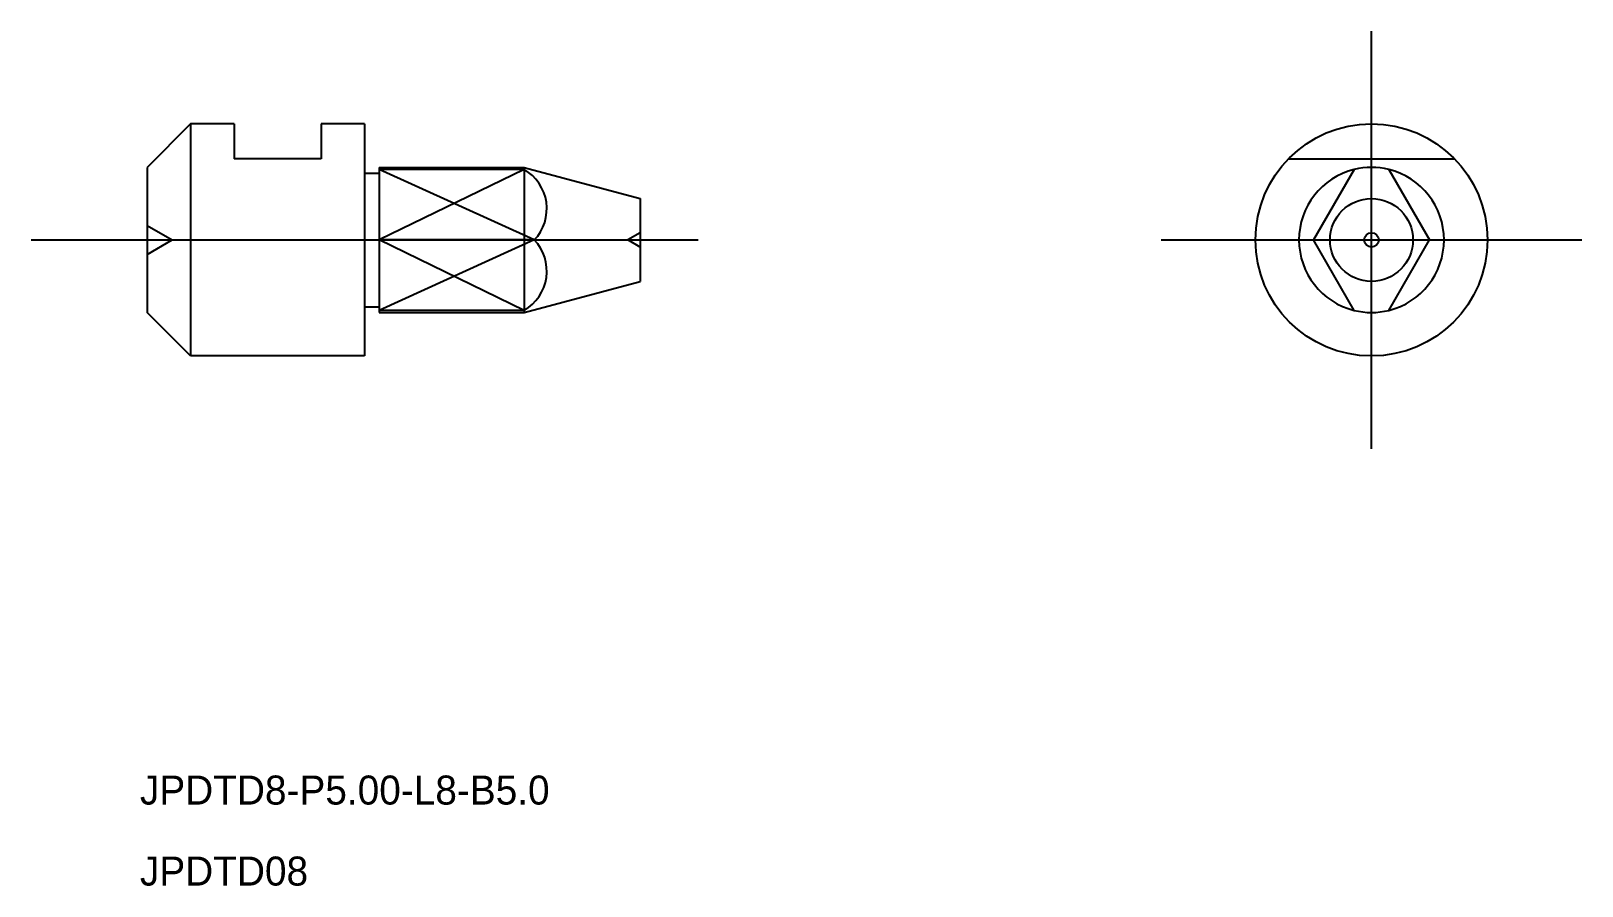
# Model space of a CAD drawing. Extents: x 572.5 to 626, y 576.8 to 606.3.
import ezdxf

# ---------------------------------------------------------------- set-up
doc = ezdxf.new("R2010")
doc.units = 0
for name, pattern in [('CENTER', [50.8, 31.75, -6.35, 6.35, -6.35]), ('DASHED', [19.05, 12.7, -6.35]), ('PHANTOM', [63.5, 31.75, -6.35, 6.35, -6.35, 6.35, -6.35])]:
    doc.linetypes.add(name, pattern=pattern)
doc.layers.get('0').update_dxf_attribs({"linetype": 'CONTINUOUS'})
doc.layers.add('CENTER', color=1, linetype='CENTER')

msp = doc.modelspace()

# ---------------------------------------------------------------- linework, layer by layer
at = {"color": 7, "linetype": 'CONTINUOUS'}
for p, q in [((578.045, 603.101), (576.545, 601.601)), ((578.045, 603.101), (578.045, 595.101)), ((579.545, 603.101), (578.045, 603.101)), ((579.545, 603.101), (579.545, 601.901)), ((584.045, 603.101), (582.545, 603.101)), ((582.545, 603.101), (582.545, 601.901)), ((584.045, 603.101), (584.045, 595.101)), ((576.545, 601.601), (576.545, 596.601)), ((582.545, 601.901), (579.545, 601.901)), ((584.545, 601.601), (589.545, 601.601)), ((584.545, 601.601), (584.545, 596.601)), ((589.545, 601.528), (584.545, 601.528)), ((589.545, 601.601), (589.545, 596.601)), ((589.545, 601.601), (593.545, 600.529)), ((618.15, 601.528), (616.749, 599.101)), ((619.35, 601.528), (620.751, 599.101)), ((584.045, 601.401), (584.545, 601.401)), ((593.545, 600.529), (593.545, 597.673)), ((589.893, 599.101), (584.545, 599.101)), ((618.15, 596.674), (616.749, 599.101)), ((619.35, 596.674), (620.751, 599.101)), ((589.545, 596.601), (593.545, 597.673)), ((584.045, 596.801), (584.545, 596.801)), ((589.545, 596.674), (584.545, 596.674)), ((578.045, 595.101), (576.545, 596.601)), ((584.545, 596.601), (589.545, 596.601)), ((584.045, 595.101), (578.045, 595.101))]:
    msp.add_line(p, q, dxfattribs=at)
at = {"color": 3, "linetype": 'CONTINUOUS'}
for p, q in [((589.545, 601.528), (584.545, 599.101)), ((589.893, 599.101), (584.545, 601.528)), ((589.893, 599.101), (584.545, 596.674)), ((589.545, 596.674), (584.545, 599.101))]:
    msp.add_line(p, q, dxfattribs=at)
at = {"color": 3, "linetype": 'DASHED'}
for p, q in [((615.894, 601.901), (621.607, 601.901)), ((576.545, 599.601), (577.411, 599.101)), ((593.545, 599.351), (593.112, 599.101)), ((576.545, 598.601), (577.411, 599.101)), ((593.545, 598.851), (593.112, 599.101))]:
    msp.add_line(p, q, dxfattribs=at)
at = {"color": 7, "linetype": 'CONTINUOUS'}
for radius in [4, 1.428, 0.25]:
    msp.add_circle((618.75, 599.101), radius, dxfattribs=at)
for centre, start, end in [((588.764, 600.177), 316.3785, 59.9856), ((588.764, 598.025), 300.0144, 43.6215)]:
    msp.add_arc(centre, 1.56, start, end)
at = {"color": 3, "linetype": 'PHANTOM'}
for start, end in [(103.8865, 256.1135), (283.8865, 76.1135)]:
    msp.add_arc((618.75, 599.101), 2.5, start, end, dxfattribs=at)
at = {"color": 7, "linetype": 'CONTINUOUS'}
for start, end in [(76.1135, 103.8865), (256.1135, 283.8865)]:
    msp.add_arc((618.75, 599.101), 2.5, start, end, dxfattribs=at)
at = {"layer": 'CENTER', "color": 1, "linetype": 'CENTER'}
for p, q in [((618.75, 591.901), (618.75, 606.301)), ((572.545, 599.101), (595.545, 599.101)), ((611.495, 599.101), (626.005, 599.101))]:
    msp.add_line(p, q, dxfattribs=at)

# ---------------------------------------------------------------- texts
at = {"color": 7, "linetype": 'CONTINUOUS'}
for s, p in [('JPDTD8-P5.00-L8-B5.0', (576.299, 579.641)), ('JPDTD08', (576.299, 576.849))]:
    msp.add_text(s, height=1, dxfattribs=at).set_placement(p)

doc.saveas('drawing.dxf')
